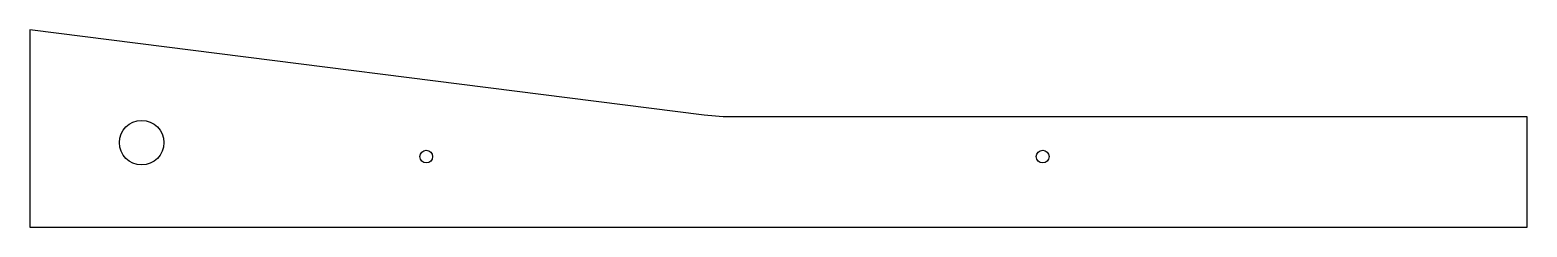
# Model space of a CAD drawing. Header units: millimetres. Extents: x -370 to -30, y -150 to -105.
import ezdxf

# ---------------------------------------------------------------- set-up
doc = ezdxf.new("R2010")
doc.units = ezdxf.units.MM
doc.layers.get('0').update_dxf_attribs({"linetype": 'CONTINUOUS'})

msp = doc.modelspace()

# ---------------------------------------------------------------- linework, layer by layer
msp.add_lwpolyline([(-30, -150), (-30, -125), (-210, -125, -0.031414), (-216.89, -124.57), (-370, -105.23), (-370, -150)], format="xyb", close=True)
for centre, radius in [((-344.63, -130.83), 5.06), ((-280, -134), 1.45), ((-140, -134), 1.45)]:
    msp.add_circle(centre, radius)

doc.saveas('drawing.dxf')
